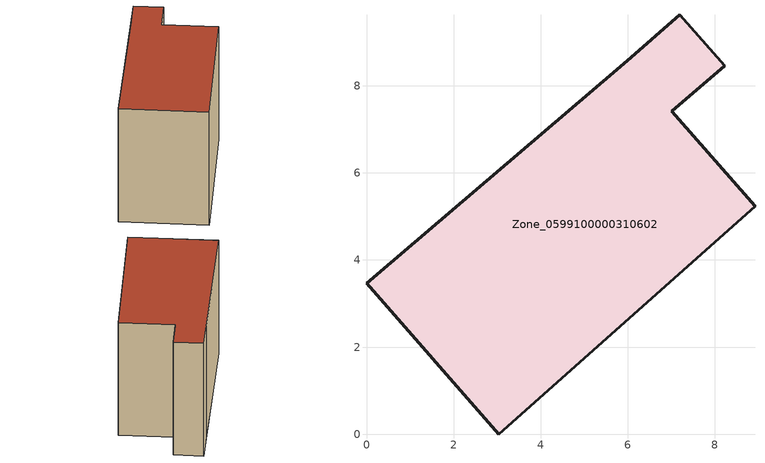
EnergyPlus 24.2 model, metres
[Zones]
Zone_0599100000310602
 floor ground (C_G): 8.92,5.23 3.04,0 0,3.47 5.99,8.57 7.19,9.63 8.22,8.46 7.01,7.41 z0
 wall outside (C_F): 3.04,0 8.92,5.23 7.01,7.41 8.22,8.46 7.19,9.63 5.99,8.57 0,3.47 3.04,0 z0:6.81
 roof outside (C_R): 8.22,8.46 7.19,9.63 5.99,8.57 0,3.47 3.04,0 8.92,5.23 7.01,7.41 z6.81
[BUILDING]
Pand.0599100000310602: North Axis=0; Terrain=City; Loads Convergence Tolerance Value=0.04; Temperature Convergence Tolerance Value=0.4; Solar Distribution=FullExterior; Maximum Number of Warmup Days=25; Minimum Number of Warmup Days=1
[Site:Location]
Rotterdam.The.Hague.AP_ZH_NLD Design_Conditions: Latitude=51.96; Longitude=4.45; Time Zone=1; Elevation=-4.5
[SITE:GROUNDTEMPERATURE:BUILDINGSURFACE]
18, 18, 18, 18, 18, 18, 18, 18, 18, 18, 18, 18
[MATERIAL] Thermal Absorptance=0.9; Solar Absorptance=0.7; Visible Absorptance=0.7
Name | Roughness | Thickness | Conductivity | Density | Specific Heat
G.TI.1946 | MediumSmooth | 0.15 | 1 | 540 | 1210
F.TI.1946 | Rough | 0.3 | 0.857143 | 1920 | 840
R.TI.1946 | MediumRough | 0.2 | 0.1 | 1500 | 1000
[CONSTRUCTION]
C_G: G.TI.1946
C_F: F.TI.1946
C_R: R.TI.1946
[ZONE]
Zone_0599100000310602: Type=1; Multiplier=1; Ceiling Height=Autocalculate; Volume=Autocalculate; Floor Area=autocalculate; Part of Total Floor Area=Yes
[ZONEINFILTRATION:DESIGNFLOWRATE]
Infil_Zone_0599100000310602: Zone or ZoneList or Space or SpaceList=Zone_0599100000310602; Schedule=AlwaysOn; Design Flow Rate Calculation Method=Flow/Area; Flow Rate per Floor Area=0.003; Constant Term Coefficient=1; Temperature Term Coefficient=0; Velocity Term Coefficient=0; Velocity Squared Term Coefficient=0
[HVACTEMPLATE:ZONE:IDEALLOADSAIRSYSTEM]
Zone_0599100000310602: Maximum Heating Supply Air Temperature=50; Minimum Cooling Supply Air Temperature=13; Maximum Heating Supply Air Humidity Ratio=0.0156; Minimum Cooling Supply Air Humidity Ratio=0.0077; Heating Limit=NoLimit; Cooling Limit=NoLimit; Dehumidification Control Type=ConstantSensibleHeatRatio; Cooling Sensible Heat Ratio=0.7; Dehumidification Setpoint=60; Humidification Control Type=None; Humidification Setpoint=30; Outdoor Air Method=None; Outdoor Air Flow Rate per Person=0.00944; Outdoor Air Flow Rate per Zone Floor Area=0; Outdoor Air Flow Rate per Zone=0; Demand Controlled Ventilation Type=None; Outdoor Air Economizer Type=NoEconomizer; Heat Recovery Type=None; Sensible Heat Recovery Effectiveness=0.7; Latent Heat Recovery Effectiveness=0.65
[ZONECONTROL:THERMOSTAT]
ThermostatControl_Zone_0599100000310602: Zone or ZoneList=Zone_0599100000310602; Control Type Schedule=DualSetpointControlType; Control 1=Thermostat_Zone_0599100000310602; Temperature Difference Between Cutout And Setpoint=0
[THERMOSTATSETPOINT:DUALSETPOINT]
Thermostat_Zone_0599100000310602: Heating Setpoint Temperature Schedule=HeatingSetpoint_Zone_0599100000310602; Cooling Setpoint Temperature Schedule=CoolingSetpoint_Zone_0599100000310602
[SCHEDULE:COMPACT]
HeatingSetpoint_Zone_0599100000310602: Through: 12/31, For: AllDays, Until: 24:00, 21
CoolingSetpoint_Zone_0599100000310602: Through: 12/31, For: AllDays, Until: 24:00, 24
DualSetpointControlType: Through: 12/31, For: AllDays, Until: 24:00, 4
AlwaysOn: Through: 12/31, For: AllDays, Until: 24:00, 1
